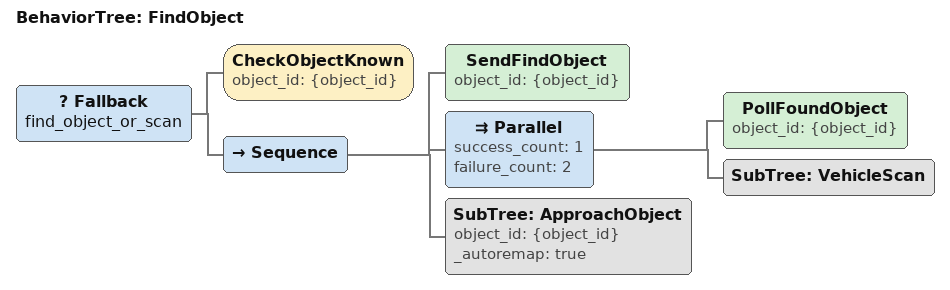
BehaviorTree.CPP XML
<root BTCPP_format="4" main_tree_to_execute="FindObject">
    <BehaviorTree ID="FindObject">
        <Fallback name="find_object_or_scan">
            <CheckObjectKnown object_id="{object_id}"/>
            <Sequence>
                <SendFindObject object_id="{object_id}"/>
                <Parallel success_count="1" failure_count="2">
                    <PollFoundObject object_id="{object_id}"/>
                    <SubTree ID="VehicleScan"/>
                </Parallel>
                <SubTree ID="ApproachObject" object_id="{object_id}" _autoremap="true"/>
            </Sequence>
        </Fallback>
    </BehaviorTree>
</root>
